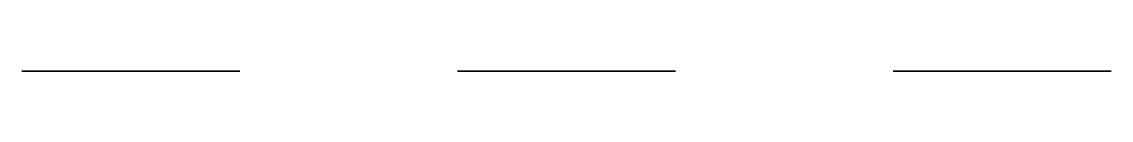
# Model space of a CAD drawing. Header units: millimetres. Extents: x -20 to 20, y 6 to 6.
import ezdxf

# ---------------------------------------------------------------- set-up
doc = ezdxf.new("R2010")
doc.units = ezdxf.units.MM

msp = doc.modelspace()

# ---------------------------------------------------------------- linework, layer by layer
at = {"extrusion": (0, 1, 0)}
for centre, radius in [((16, 0, 6), 4), ((16, 0, 6), 2.25), ((0, -16, 6), 4), ((0, 16, 6), 4), ((0, 16, 6), 2.25), ((0, -16, 6), 2.25), ((-16, 0, 6), 4), ((-16, 0, 6), 2.25)]:
    msp.add_circle(centre, radius, dxfattribs=at)

doc.saveas('drawing.dxf')
